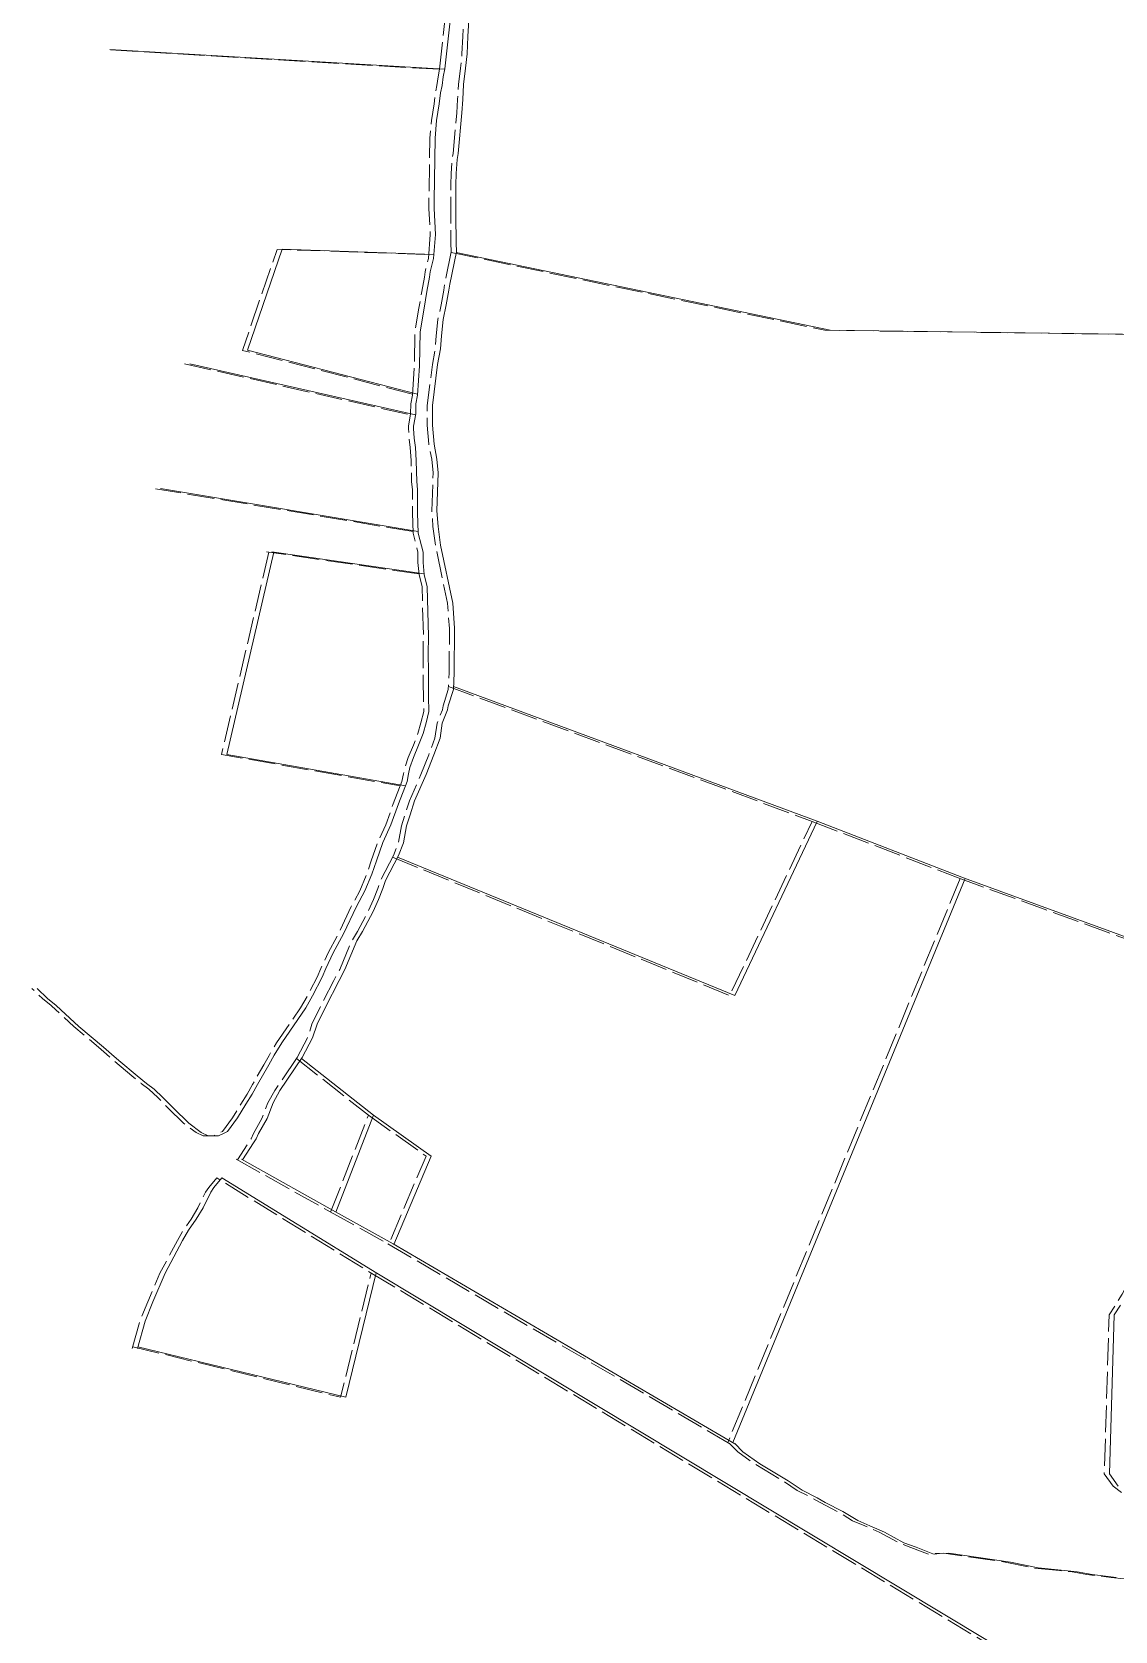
# Model space of a CAD drawing. Header units: millimetres. Extents: x 611548 to 616630, y 1316670 to 1320037.
# Drawn here: x 611757 to 612241, y 1318187 to 1318901 of the extents above; entities that cross this region are included whole.
import ezdxf

# ---------------------------------------------------------------- set-up
doc = ezdxf.new("R2010")
doc.units = ezdxf.units.MM
doc.linetypes.add('ACAD_ISO02W100', pattern=[15, 12, -3])
doc.layers.add('2', color=7, linetype='Continuous')
doc.layers.add('FONDO_MANAGUA', color=8, linetype='ACAD_ISO02W100')

msp = doc.modelspace()

# ---------------------------------------------------------------- linework, layer by layer
at = {"layer": '2', "color": 1, "lineweight": 0}
for p, q in [((611941.59913, 1318884.51276), (611792.25913, 1318893.30276)), ((611827.87213, 1318753.05976), (611928.64313, 1318730.24176)), ((611929.82313, 1318678.20176), (611814.86513, 1318697.33076)), ((611932.44213, 1318659.25976), (611864.44613, 1318669.16076)), ((611945.55713, 1318609.03976), (612107.86413, 1318548.84176)), ((612107.86413, 1318548.84176), (612173.06613, 1318523.60976)), ((612173.92113, 1318523.29576), (612070.22313, 1318271.57976)), ((612173.06613, 1318523.60976), (612311.61113, 1318473.07576)), ((611877.75913, 1318442.99476), (611909.86413, 1318417.66876)), ((611892.98213, 1318374.45476), (611909.90413, 1318417.64076)), ((611850.90413, 1318398.02476), (611892.87513, 1318374.51476)), ((611892.87513, 1318374.51476), (611918.61613, 1318360.20376)), ((611918.61613, 1318360.20376), (612071.14713, 1318271.03976))]:
    msp.add_line(p, q, dxfattribs=at)
for points in [[(611941.62313, 1318884.64476), (611944.49013, 1318910.18776), (611944.50913, 1318916.67176), (611944.51913, 1318920.10376), (611944.52813, 1318923.28176)], [(611952.67913, 1318911.22676), (611952.01613, 1318899.15676), (611951.61713, 1318891.40576), (611950.96713, 1318885.05476), (611950.06013, 1318877.68676), (611949.66413, 1318871.07976), (611949.26913, 1318865.10876), (611947.70213, 1318846.94176), (611947.18813, 1318844.27476), (611946.79213, 1318838.04876), (611946.65313, 1318832.96676), (611946.64213, 1318828.13776), (611946.62913, 1318822.54676), (611946.61213, 1318815.42976), (611946.72713, 1318810.72776), (611946.71913, 1318807.04276), (611946.83613, 1318802.97576)], [(611936.68113, 1318800.11976), (611937.47413, 1318810.79576), (611936.87313, 1318822.36676), (611936.88313, 1318825.92576), (611937.34513, 1318853.76576), (611938.00213, 1318861.64576), (611939.16613, 1318869.14276), (611939.81513, 1318873.97176), (611940.46013, 1318877.27476), (611940.97813, 1318881.08676), (611941.62313, 1318884.64476)], [(611929.55313, 1318739.55876), (611853.66113, 1318759.07676), (611869.15313, 1318804.15676), (611936.80513, 1318801.79076)], [(611946.83613, 1318802.97576), (611943.88213, 1318788.62576), (611943.49513, 1318785.95776), (611942.33613, 1318779.35376), (611940.92413, 1318772.87676), (611940.14513, 1318765.50876), (611939.75013, 1318759.79176), (611938.46413, 1318752.67976), (611936.13513, 1318734.51476), (611936.11413, 1318725.61976), (611936.85613, 1318717.23076), (611938.11013, 1318710.49176), (611938.73013, 1318704.38976), (611938.18213, 1318687.36376), (611938.67413, 1318680.49976), (611939.79713, 1318672.10976), (611945.19513, 1318646.16976), (611946.05713, 1318634.98476), (611945.88313, 1318615.16176), (611945.48413, 1318607.66476)], [(611929.52213, 1318739.12076), (611930.44913, 1318752.21276), (611930.62013, 1318767.34076), (611932.42813, 1318777.88576), (611933.71913, 1318785.38276), (611934.88013, 1318791.73476), (611935.14113, 1318794.14976), (611936.68113, 1318800.11976)], [(611946.79213, 1318802.75976), (612113.58913, 1318768.02976), (612287.63713, 1318765.64676)], [(611928.73613, 1318730.73276), (611928.74913, 1318735.18276), (611929.52213, 1318739.12076)], [(611929.85213, 1318677.46276), (611929.49713, 1318686.48976), (611929.51513, 1318692.71876), (611929.52713, 1318696.78676), (611929.15713, 1318700.60176), (611929.04313, 1318705.05176), (611928.93013, 1318709.88376), (611928.56613, 1318715.73276), (611928.07013, 1318719.80276), (611927.70213, 1318724.25276), (611927.70513, 1318725.26976), (611928.73613, 1318730.73276)], [(611932.46413, 1318659.01976), (611931.97213, 1318664.36076), (611931.97713, 1318666.14076), (611931.98513, 1318668.93776), (611929.85213, 1318677.46276)], [(611865.44113, 1318669.01576), (611844.37913, 1318578.71076), (611924.07613, 1318564.66476)], [(611932.46413, 1318659.01976), (611933.84513, 1318653.54876), (611934.41613, 1318631.42676), (611934.26613, 1318623.41776), (611934.37113, 1318616.04376), (611934.35413, 1318610.19576), (611934.46413, 1318604.34776), (611934.57313, 1318597.86376), (611933.28813, 1318592.78276), (611932.00513, 1318588.08276), (611929.95913, 1318582.87776), (611927.65713, 1318577.29176), (611926.12113, 1318572.84676), (611925.47813, 1318570.05276), (611924.83413, 1318566.62176)], [(611945.48413, 1318607.66476), (611943.18213, 1318600.42876), (611942.92413, 1318598.65076), (611940.49713, 1318592.68576), (611939.59213, 1318585.95276), (611936.78213, 1318578.59176), (611933.33213, 1318569.70676), (611928.22613, 1318558.03076), (611926.18013, 1318551.68376), (611924.64513, 1318546.85976), (611923.23013, 1318539.23876), (611921.05813, 1318533.65476)], [(611924.83413, 1318566.62176), (611920.99613, 1318556.71876), (611917.66813, 1318547.32176), (611913.96413, 1318539.45276), (611911.14713, 1318531.19776), (611909.09813, 1318525.22976), (611906.03013, 1318517.86676), (611902.20113, 1318510.75976), (611896.45313, 1318498.57476), (611891.85813, 1318490.19876), (611888.66313, 1318483.09076), (611887.00213, 1318479.28176), (611882.66113, 1318470.90576), (611879.59913, 1318465.57676), (611868.89013, 1318449.97476), (611865.57313, 1318444.39276), (611863.14813, 1318440.20476), (611858.17113, 1318431.32276), (611855.74713, 1318427.00776), (611852.94113, 1318422.56776), (611849.24213, 1318416.47776), (611844.78013, 1318410.39076), (611843.00113, 1318409.50676), (611840.71213, 1318408.49676), (611836.14213, 1318408.51176), (611832.97213, 1318409.92076), (611827.39813, 1318414.13476), (611820.56213, 1318420.76776), (611815.87913, 1318425.61476), (611811.95413, 1318429.31376), (611808.53313, 1318431.86776), (611804.35413, 1318435.31376), (611796.24813, 1318442.07876), (611792.95613, 1318444.88676), (611789.41013, 1318448.07676), (611778.39213, 1318457.26676), (611770.41513, 1318464.66576), (611768.26313, 1318466.70776), (611764.46313, 1318469.77076), (611759.77813, 1318474.23576)], [(611920.63313, 1318532.83776), (612071.11313, 1318471.05676), (612107.88113, 1318548.83476)], [(611921.05813, 1318533.65476), (611915.19113, 1318522.36276), (611914.04013, 1318518.80776), (611912.12413, 1318513.98476), (611909.69813, 1318508.52776), (611904.98013, 1318499.64676), (611902.43013, 1318495.46176), (611897.06813, 1318482.77076), (611894.51613, 1318477.82176), (611888.39413, 1318465.89576), (611884.69413, 1318458.28276), (611882.64813, 1318452.18876), (611878.05613, 1318443.43476)], [(611878.05613, 1318443.43476), (611868.11813, 1318428.72476), (611865.05713, 1318423.14276), (611862.37413, 1318416.16176), (611858.55013, 1318409.56476), (611857.52813, 1318407.15376), (611856.38113, 1318405.37876), (611851.47413, 1318397.70576)], [(611909.86413, 1318417.66876), (611935.59513, 1318399.41876), (611918.95313, 1318360.00676)], [(611804.52913, 1318313.58576), (611807.97313, 1318325.78776), (611811.41213, 1318334.30176), (611816.88913, 1318347.13476), (611824.65413, 1318361.74476), (611827.32613, 1318366.31776), (611830.76113, 1318371.27076), (611833.81513, 1318376.35176), (611837.25313, 1318383.33976), (611838.65213, 1318385.37176), (611842.21313, 1318389.68876), (611911.37213, 1318347.09376)], [(611804.74213, 1318314.34076), (611897.46213, 1318291.80376), (611911.11013, 1318347.25476)], [(611911.37213, 1318347.09376), (612202.86013, 1318171.72776), (612273.58513, 1318162.57276)], [(612242.12813, 1318252.09276), (612238.20513, 1318257.56876), (612240.40513, 1318328.59676), (612243.20813, 1318332.90876)], [(612071.05213, 1318271.09576), (612074.69313, 1318267.47076), (612082.29813, 1318261.98376), (612094.85013, 1318254.44776), (612101.18913, 1318250.23476), (612107.78313, 1318246.91076), (612111.46013, 1318244.86676), (612119.19613, 1318240.77676), (612125.91513, 1318236.68976), (612131.37013, 1318234.38576), (612137.83813, 1318231.56976), (612146.46113, 1318226.84176), (612151.91613, 1318224.79176), (612159.40013, 1318221.84676), (612160.03413, 1318221.71776), (612162.44813, 1318222.09176), (612166.63813, 1318222.20576), (612194.05313, 1318218.18276), (612206.49013, 1318215.60376), (612218.16813, 1318214.42376), (612223.88113, 1318213.89876), (612230.48013, 1318212.60776), (612236.44613, 1318211.95376), (612241.26913, 1318211.30376)]]:
    msp.add_lwpolyline(points, dxfattribs=at)
at = {"layer": 'FONDO_MANAGUA', "color": 1, "lineweight": 0}
for p, q in [((611939.30525, 1318884.50571), (611789.96525, 1318893.29571)), ((611825.57825, 1318753.05271), (611926.34925, 1318730.23471)), ((611927.52925, 1318678.19471), (611812.57125, 1318697.32371)), ((611930.14825, 1318659.25271), (611862.15225, 1318669.15371)), ((611943.26325, 1318609.03271), (612105.57025, 1318548.83471)), ((612105.57025, 1318548.83471), (612170.77225, 1318523.60271)), ((612171.62725, 1318523.28871), (612067.92925, 1318271.57271)), ((612170.77225, 1318523.60271), (612309.31725, 1318473.06871)), ((611875.46525, 1318442.98771), (611907.57025, 1318417.66171)), ((611890.68825, 1318374.44771), (611907.61025, 1318417.63371)), ((611848.61025, 1318398.01771), (611890.58125, 1318374.50771)), ((611890.58125, 1318374.50771), (611916.32225, 1318360.19671)), ((611916.32225, 1318360.19671), (612068.85325, 1318271.03271))]:
    msp.add_line(p, q, dxfattribs=at)
at = {"layer": 'FONDO_MANAGUA', "color": 1, "lineweight": 0, "flags": 128}
for points in [[(612234.09425, 1319312.29471), (612220.65925, 1319269.00271), (612218.73825, 1319261.89171), (612216.18025, 1319254.02171), (612213.74925, 1319246.40371), (612211.44825, 1319239.54871), (612209.02225, 1319233.83771), (612207.23225, 1319228.63371), (612205.82425, 1319223.68171), (612204.79725, 1319219.23771), (612198.03625, 1319205.53371), (612195.48525, 1319200.83971), (612192.42625, 1319195.76571), (612188.34425, 1319187.89971), (612177.90125, 1319174.33471), (612171.54025, 1319169.14371), (612167.09025, 1319166.61571), (612156.53325, 1319158.76971), (612149.66225, 1319152.43671), (612143.55225, 1319145.84771), (612138.84125, 1319140.27071), (612126.61825, 1319126.20271), (612120.63925, 1319121.13771), (612116.56825, 1319117.84571), (612107.66525, 1319111.51971), (612080.33025, 1319095.97271), (612073.59325, 1319092.56171), (612069.65225, 1319090.28671), (612066.09225, 1319088.39171), (612060.37225, 1319085.48571), (612054.27025, 1319082.32771), (612050.07625, 1319080.56171), (612044.48225, 1319077.65571), (612039.52225, 1319073.98571), (612032.78025, 1319068.66871), (612027.18325, 1319064.36571), (612024.13025, 1319061.96071), (612019.04225, 1319058.16371), (612003.64525, 1319043.72371), (611999.19325, 1319040.17971), (611984.29325, 1319021.54471), (611980.21325, 1319014.44071), (611977.66425, 1319010.12871), (611975.75125, 1319006.82971), (611973.83825, 1319003.15071), (611971.41425, 1318998.32971), (611970.01125, 1318995.53771), (611967.45925, 1318989.95471), (611965.16025, 1318984.24271), (611963.49825, 1318979.41871), (611960.30025, 1318969.51671), (611958.12525, 1318962.40771), (611955.94825, 1318954.78971), (611954.53525, 1318947.67771), (611952.73225, 1318937.00871), (611951.56825, 1318927.98971), (611950.38525, 1318911.21971), (611949.72225, 1318899.14971), (611949.32325, 1318891.39871), (611948.67325, 1318885.04771), (611947.76625, 1318877.67971), (611947.37025, 1318871.07271), (611946.97525, 1318865.10171), (611945.40825, 1318846.93471), (611944.89425, 1318844.26771), (611944.49825, 1318838.04171), (611944.35925, 1318832.95971), (611944.34825, 1318828.13071), (611944.33525, 1318822.53971), (611944.31825, 1318815.42271), (611944.43325, 1318810.72071), (611944.42525, 1318807.03571), (611944.54225, 1318802.96871)], [(611939.32925, 1318884.63771), (611942.19625, 1318910.18071), (611942.21525, 1318916.66471), (611942.22525, 1318920.09671), (611942.23425, 1318923.27471)], [(611934.38725, 1318800.11271), (611935.18025, 1318810.78871), (611934.57925, 1318822.35971), (611934.58925, 1318825.91871), (611935.05125, 1318853.75871), (611935.70825, 1318861.63871), (611936.87225, 1318869.13571), (611937.52125, 1318873.96471), (611938.16625, 1318877.26771), (611938.68425, 1318881.07971), (611939.32925, 1318884.63771)], [(611927.25925, 1318739.55171), (611851.36725, 1318759.06971), (611866.85925, 1318804.14971), (611934.51125, 1318801.78371)], [(611944.54225, 1318802.96871), (611941.58825, 1318788.61871), (611941.20125, 1318785.95071), (611940.04225, 1318779.34671), (611938.63025, 1318772.86971), (611937.85125, 1318765.50171), (611937.45625, 1318759.78471), (611936.17025, 1318752.67271), (611933.84125, 1318734.50771), (611933.82025, 1318725.61271), (611934.56225, 1318717.22371), (611935.81625, 1318710.48471), (611936.43625, 1318704.38271), (611935.88825, 1318687.35671), (611936.38025, 1318680.49271), (611937.50325, 1318672.10271), (611942.90125, 1318646.16271), (611943.76325, 1318634.97771), (611943.58925, 1318615.15471), (611943.19025, 1318607.65771)], [(611927.22825, 1318739.11371), (611928.15525, 1318752.20571), (611928.32625, 1318767.33371), (611930.13425, 1318777.87871), (611931.42525, 1318785.37571), (611932.58625, 1318791.72771), (611932.84725, 1318794.14271), (611934.38725, 1318800.11271)], [(611944.49825, 1318802.75271), (612111.29525, 1318768.02271), (612285.34325, 1318765.63971)], [(611926.44225, 1318730.72571), (611926.45525, 1318735.17571), (611927.22825, 1318739.11371)], [(611927.55825, 1318677.45571), (611927.20325, 1318686.48271), (611927.22125, 1318692.71171), (611927.23325, 1318696.77971), (611926.86325, 1318700.59471), (611926.74925, 1318705.04471), (611926.63625, 1318709.87671), (611926.27225, 1318715.72571), (611925.77625, 1318719.79571), (611925.40825, 1318724.24571), (611925.41125, 1318725.26271), (611926.44225, 1318730.72571)], [(611930.17025, 1318659.01271), (611929.67825, 1318664.35371), (611929.68325, 1318666.13371), (611929.69125, 1318668.93071), (611927.55825, 1318677.45571)], [(611863.14725, 1318669.00871), (611842.08525, 1318578.70371), (611921.78225, 1318564.65771)], [(611930.17025, 1318659.01271), (611931.55125, 1318653.54171), (611932.12225, 1318631.41971), (611931.97225, 1318623.41071), (611932.07725, 1318616.03671), (611932.06025, 1318610.18871), (611932.17025, 1318604.34071), (611932.27925, 1318597.85671), (611930.99425, 1318592.77571), (611929.71125, 1318588.07571), (611927.66525, 1318582.87071), (611925.36325, 1318577.28471), (611923.82725, 1318572.83971), (611923.18425, 1318570.04571), (611922.54025, 1318566.61471)], [(611943.19025, 1318607.65771), (611940.88825, 1318600.42171), (611940.63025, 1318598.64371), (611938.20325, 1318592.67871), (611937.29825, 1318585.94571), (611934.48825, 1318578.58471), (611931.03825, 1318569.69971), (611925.93225, 1318558.02371), (611923.88625, 1318551.67671), (611922.35125, 1318546.85271), (611920.93625, 1318539.23171), (611918.76425, 1318533.64771)], [(611922.54025, 1318566.61471), (611918.70225, 1318556.71171), (611915.37425, 1318547.31471), (611911.67025, 1318539.44571), (611908.85325, 1318531.19071), (611906.80425, 1318525.22271), (611903.73625, 1318517.85971), (611899.90725, 1318510.75271), (611894.15925, 1318498.56771), (611889.56425, 1318490.19171), (611886.36925, 1318483.08371), (611884.70825, 1318479.27471), (611880.36725, 1318470.89871), (611877.30525, 1318465.56971), (611866.59625, 1318449.96771), (611863.27925, 1318444.38571), (611860.85425, 1318440.19771), (611855.87725, 1318431.31571), (611853.45325, 1318427.00071), (611850.64725, 1318422.56071), (611846.94825, 1318416.47071), (611842.48625, 1318410.38371), (611840.70725, 1318409.49971), (611838.41825, 1318408.48971), (611833.84825, 1318408.50471), (611830.67825, 1318409.91371), (611825.10425, 1318414.12771), (611818.26825, 1318420.76071), (611813.58525, 1318425.60771), (611809.66025, 1318429.30671), (611806.23925, 1318431.86071), (611802.06025, 1318435.30671), (611793.95425, 1318442.07171), (611790.66225, 1318444.87971), (611787.11625, 1318448.06971), (611776.09825, 1318457.25971), (611768.12125, 1318464.65871), (611765.96925, 1318466.70071), (611762.16925, 1318469.76371), (611757.48425, 1318474.22871)], [(611918.33925, 1318532.83071), (612068.81925, 1318471.04971), (612105.58725, 1318548.82771)], [(611918.76425, 1318533.64771), (611912.89725, 1318522.35571), (611911.74625, 1318518.80071), (611909.83025, 1318513.97771), (611907.40425, 1318508.52071), (611902.68625, 1318499.63971), (611900.13625, 1318495.45471), (611894.77425, 1318482.76371), (611892.22225, 1318477.81471), (611886.10025, 1318465.88871), (611882.40025, 1318458.27571), (611880.35425, 1318452.18171), (611875.76225, 1318443.42771)], [(612068.75825, 1318271.08871), (612072.39925, 1318267.46371), (612080.00425, 1318261.97671), (612092.55625, 1318254.44071), (612098.89525, 1318250.22771), (612105.48925, 1318246.90371), (612109.16625, 1318244.85971), (612116.90225, 1318240.76971), (612123.62125, 1318236.68271), (612129.07625, 1318234.37871), (612135.54425, 1318231.56271), (612144.16725, 1318226.83471), (612149.62225, 1318224.78471), (612157.10625, 1318221.83971), (612157.74025, 1318221.71071), (612160.15425, 1318222.08471), (612164.34425, 1318222.19871), (612191.75925, 1318218.17571), (612204.19625, 1318215.59671), (612215.87425, 1318214.41671), (612221.58725, 1318213.89171), (612228.18625, 1318212.60071), (612234.15225, 1318211.94671), (612238.97525, 1318211.29671), (612244.81525, 1318210.77071), (612257.40025, 1318217.33971), (612264.64725, 1318221.38471), (612268.21025, 1318225.05871), (612269.11025, 1318229.75771), (612260.87725, 1318237.78871), (612253.77825, 1318242.89371), (612245.91725, 1318247.49171), (612239.83425, 1318252.08571), (612235.91125, 1318257.56171), (612238.11125, 1318328.58971), (612240.91425, 1318332.90171), (612243.84625, 1318337.72171), (612247.03425, 1318343.55771), (612249.84125, 1318349.64871), (612252.65125, 1318356.37571), (612255.84125, 1318362.97371), (612257.75925, 1318368.68571), (612258.40525, 1318373.63971), (612259.05425, 1318379.61071), (612260.46425, 1318385.07071), (612262.25425, 1318390.52971), (612264.93325, 1318395.85871), (612270.28225, 1318402.70371), (612276.38725, 1318407.00571), (612284.39925, 1318412.44571), (612288.59525, 1318414.97471), (612294.31625, 1318418.38771), (612299.91125, 1318421.67471), (612305.75825, 1318424.70671), (612310.59225, 1318428.37771), (612314.92525, 1318435.09971), (612312.58025, 1318463.57171), (612310.81525, 1318469.16771), (612309.30125, 1318473.11171)], [(611875.76225, 1318443.42771), (611865.82425, 1318428.71771), (611862.76325, 1318423.13571), (611860.08025, 1318416.15471), (611856.25625, 1318409.55771), (611855.23425, 1318407.14671), (611854.08725, 1318405.37171), (611849.18025, 1318397.69871)], [(611907.57025, 1318417.66171), (611933.30125, 1318399.41171), (611916.65925, 1318359.99971)], [(611802.23525, 1318313.57871), (611805.67925, 1318325.78071), (611809.11825, 1318334.29471), (611814.59525, 1318347.12771), (611822.36025, 1318361.73771), (611825.03225, 1318366.31071), (611828.46725, 1318371.26371), (611831.52125, 1318376.34471), (611834.95925, 1318383.33271), (611836.35825, 1318385.36471), (611839.91925, 1318389.68171), (611909.07825, 1318347.08671)], [(611802.44825, 1318314.33371), (611895.16825, 1318291.79671), (611908.81625, 1318347.24771)], [(611909.07825, 1318347.08671), (612200.56625, 1318171.72071), (612271.29125, 1318162.56571)]]:
    msp.add_lwpolyline(points, dxfattribs=at)

doc.saveas('drawing.dxf')
